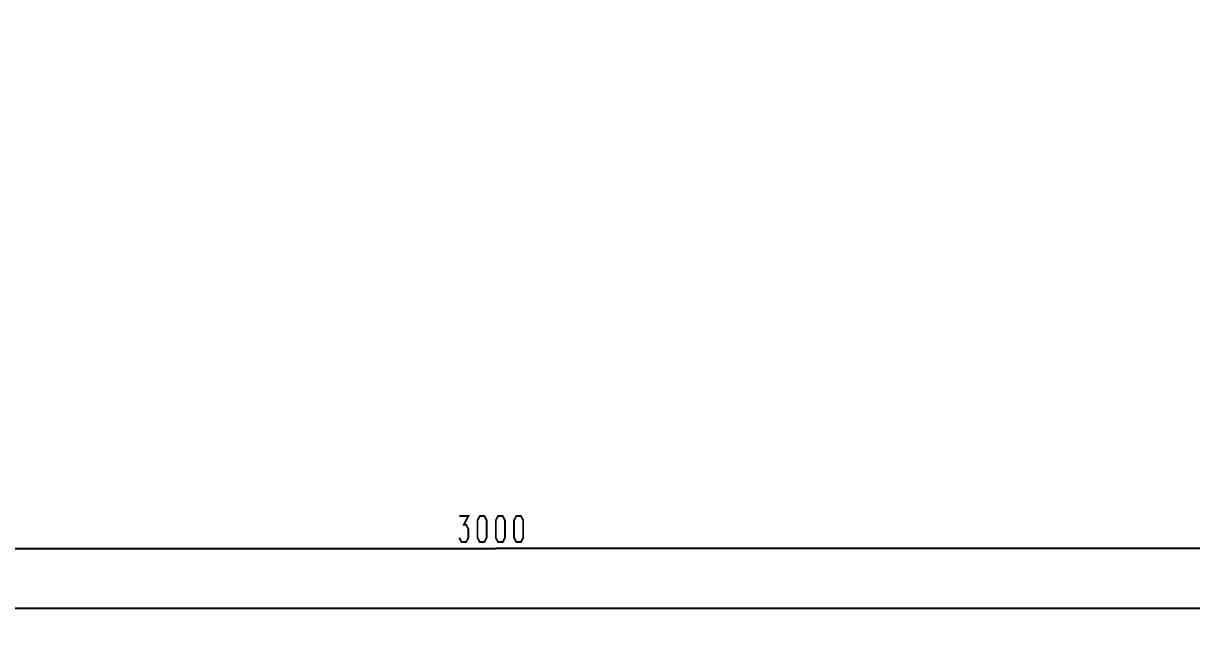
# Model space of a CAD drawing. Header units: millimetres. Extents: x 0 to 1189, y 0 to 841.
# Drawn here: x 281 to 437.6, y 595.6 to 676.3 of the extents above; entities that cross this region are included whole.
import ezdxf

# ---------------------------------------------------------------- set-up
doc = ezdxf.new("R2010")
doc.units = ezdxf.units.MM
doc.header["$LTSCALE"] = 65.395
doc.layers.get('0').update_dxf_attribs({"linetype": 'CONTINUOUS'})
doc.layers.add('ALL_DIMENSIONS', color=7, linetype='CONTINUOUS')
doc.styles.get("Standard").update_dxf_attribs({"font": 'txt', "width": 0.7})
doc.dimstyles.new('DIMSTYLE_1', dxfattribs={"dimtxt": 3.5, "dimasz": 3, "dimexe": 0.18, "dimexo": 0.0625, "dimgap": 0.09, "dimtad": 1, "dimdec": 5, "dimlfac": 10, "dimdsep": 46, "dimtxsty": 'STANDARD', "dimblk": '_FILLED', "dimblk1": '_FILLED', "dimblk2": '_FILLED', "dimcen": 0.09, "dimadec": 0, "dimazin": 0, "dimtp": 2, "dimtm": 2, "dimtfac": 1, "dimtdec": 5, "dimtofl": 0, "dimtmove": 0, "dimatfit": 3, "dimldrblk": '_FILLED', "dimfxl": 1, "dimtolj": 1, "dimarcsym": 0})

# ---------------------------------------------------------------- blocks, each defined once
blk = doc.blocks.new('_FILLED')
at = {"color": 0, "linetype": 'BYBLOCK'}
blk.add_solid([(0, 0), (-1, 0.167), (-1, -0.167)], dxfattribs=at)
blk = doc.blocks.new('*D0')
at = {"layer": 'ALL_DIMENSIONS', "color": 2, "linetype": 'CONTINUOUS'}
for p, q in [((27.72, 722.4), (27.72, 595.9)), ((1064.82, 722.4), (1064.82, 612.21)), ((1064.82, 601.93), (1064.82, 595.9)), ((27.72, 597.9), (546.27, 597.9)), ((1064.82, 597.9), (546.27, 597.9))]:
    blk.add_line(p, q, dxfattribs=at)
at = {"layer": 'ALL_DIMENSIONS', "color": 2, "linetype": 'CONTINUOUS', "xscale": 3, "yscale": 3, "zscale": 3, "rotation": 180}
blk.add_blockref('_FILLED', (27.72, 597.9), dxfattribs=at)
at = {"layer": 'ALL_DIMENSIONS', "color": 2, "linetype": 'CONTINUOUS', "xscale": 3, "yscale": 3, "zscale": 3}
blk.add_blockref('_FILLED', (1064.82, 597.9), dxfattribs=at)
blk = doc.blocks.new('*D3')
at = {"layer": 'ALL_DIMENSIONS', "color": 2, "linetype": 'CONTINUOUS'}
for p, q in [((194.32, 616.6), (194.32, 603.9)), ((494.32, 616.6), (494.32, 603.9)), ((194.32, 605.9), (344.32, 605.9)), ((494.32, 605.9), (344.32, 605.9))]:
    blk.add_line(p, q, dxfattribs=at)
at = {"layer": 'ALL_DIMENSIONS', "color": 2, "linetype": 'CONTINUOUS', "xscale": 3, "yscale": 3, "zscale": 3, "rotation": 180}
blk.add_blockref('_FILLED', (194.32, 605.9), dxfattribs=at)
at = {"layer": 'ALL_DIMENSIONS', "color": 2, "linetype": 'CONTINUOUS', "xscale": 3, "yscale": 3, "zscale": 3}
blk.add_blockref('_FILLED', (494.32, 605.9), dxfattribs=at)
blk = doc.blocks.new('*D7')
at = {"layer": 'ALL_DIMENSIONS', "color": 2, "linetype": 'CONTINUOUS'}
for p, q in [((27.72, 722.4), (27.72, 587.9)), ((1127.22, 613.9), (1127.22, 587.9)), ((27.72, 589.9), (577.47, 589.9)), ((1127.22, 589.9), (577.47, 589.9))]:
    blk.add_line(p, q, dxfattribs=at)
at = {"layer": 'ALL_DIMENSIONS', "color": 2, "linetype": 'CONTINUOUS', "xscale": 3, "yscale": 3, "zscale": 3, "rotation": 180}
blk.add_blockref('_FILLED', (27.72, 589.9), dxfattribs=at)
at = {"layer": 'ALL_DIMENSIONS', "color": 2, "linetype": 'CONTINUOUS', "xscale": 3, "yscale": 3, "zscale": 3}
blk.add_blockref('_FILLED', (1127.22, 589.9), dxfattribs=at)
blk = doc.blocks.new('*D8')
at = {"layer": 'ALL_DIMENSIONS', "color": 2, "linetype": 'CONTINUOUS'}
for p, q in [((27.72, 722.4), (27.72, 578.96)), ((1151.57, 722.55), (1151.57, 578.96)), ((27.72, 580.96), (589.64, 580.96)), ((1151.57, 580.96), (589.64, 580.96))]:
    blk.add_line(p, q, dxfattribs=at)
at = {"layer": 'ALL_DIMENSIONS', "color": 2, "linetype": 'CONTINUOUS', "xscale": 3, "yscale": 3, "zscale": 3, "rotation": 180}
blk.add_blockref('_FILLED', (27.72, 580.96), dxfattribs=at)
at = {"layer": 'ALL_DIMENSIONS', "color": 2, "linetype": 'CONTINUOUS', "xscale": 3, "yscale": 3, "zscale": 3}
blk.add_blockref('_FILLED', (1151.57, 580.96), dxfattribs=at)

msp = doc.modelspace()

# ---------------------------------------------------------------- linework, layer by layer
at = {"layer": 'ALL_DIMENSIONS', "color": 2, "linetype": 'CONTINUOUS', "const_width": 0.25}
for points in [[(339.4181709, 610.275692), (340.643166, 610.275692), (340.0306685, 609.1090438), (340.3369173, 609.1090438), (340.643166, 608.5257197), (340.643166, 607.3590715), (340.3369173, 606.7757474), (339.7244197, 606.7757474), (339.4181709, 607.3590715)], [(342.1744462, 606.7757474), (341.8681974, 607.3590715), (341.8681974, 609.6923679), (342.1744462, 610.275692), (342.7869438, 610.275692), (343.0931926, 609.6923679), (343.0931926, 607.3590715), (342.7869438, 606.7757474), (342.1744462, 606.7757474)], [(344.6244365, 606.7757474), (344.3181877, 607.3590715), (344.3181877, 609.6923679), (344.6244365, 610.275692), (345.236934, 610.275692), (345.5431828, 609.6923679), (345.5431828, 607.3590715), (345.236934, 606.7757474), (344.6244365, 606.7757474)], [(347.0744267, 606.7757474), (346.7681779, 607.3590715), (346.7681779, 609.6923679), (347.0744267, 610.275692), (347.6869243, 610.275692), (347.993173, 609.6923679), (347.993173, 607.3590715), (347.6869243, 606.7757474), (347.0744267, 606.7757474)]]:
    msp.add_lwpolyline(points, dxfattribs=at)

# ---------------------------------------------------------------- dimensions: what is measured, and where the dimension line sits
at = {"layer": 'ALL_DIMENSIONS', "color": 2, "linetype": 'CONTINUOUS'}
for base, p1, picture, middle in [((27.7181796641, 580.9599842335), (1151.5681796641, 722.5507174637), '*D8', (584.8807674898, 581.8349842335)), ((27.7181796641, 589.9007174637), (1127.2181796641, 613.9007174637), '*D7', (571.3431796641, 590.7757174637))]:
    dim = msp.add_linear_dim(base=base, p1=p1, p2=(27.7181796641, 722.4007174637), angle=180, dimstyle='DIMSTYLE_1', dxfattribs=at)
    dim.commit()
    dim.dimension.update_dxf_attribs({"geometry": picture, "text_midpoint": middle, "dimtype": 160})
for base, p1, p2, picture, middle in [((1064.8181796641, 597.9007174637), (27.7181796641, 722.4007174637), (1064.8181796641, 722.4007174637), '*D0', (540.1431796641, 598.7757174637)), ((494.3181797, 605.9007175), (194.3181797, 616.6007175), (494.3181797, 616.6007175), '*D3', (339.4181797, 606.7757175))]:
    dim = msp.add_linear_dim(base=base, p1=p1, p2=p2, dimstyle='DIMSTYLE_1', dxfattribs=at)
    dim.commit()
    dim.dimension.update_dxf_attribs({"geometry": picture, "text_midpoint": middle, "dimtype": 160})

doc.saveas('drawing.dxf')
